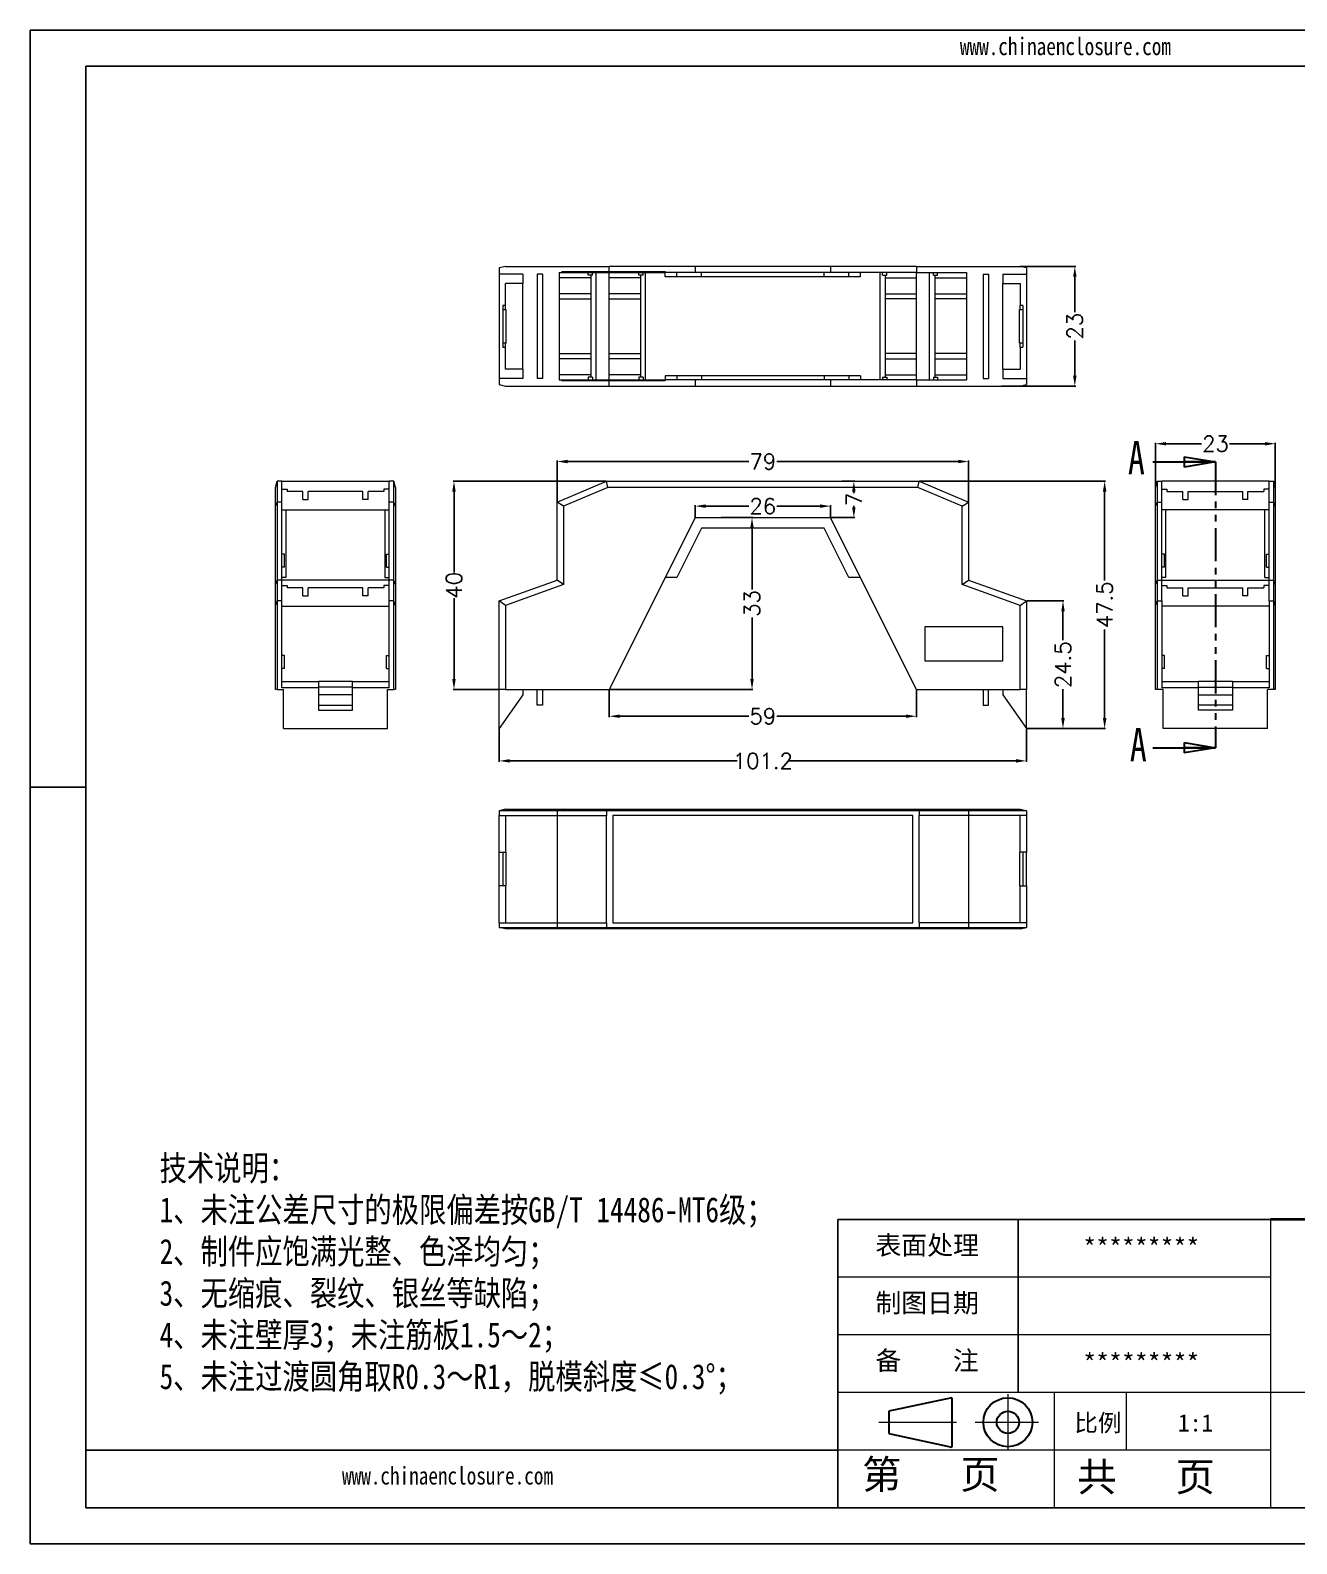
# Model space of a CAD drawing. Header units: inches. Extents: x 162 to 2102, y 1089 to 1379.
# Drawn here: x 162.3 to 405.5, y 1088.5 to 1379.2 of the extents above; entities that cross this region are included whole.
import ezdxf

# ---------------------------------------------------------------- set-up
doc = ezdxf.new("R2010")
doc.units = ezdxf.units.IN
doc.linetypes.add('CENTER2', pattern=[28.575, 19.05, -3.175, 3.175, -3.175])
doc.linetypes.add('PHANTOM', pattern=[12.7, 6.35, -1.27, 1.27, -1.27, 1.27, -1.27])
doc.layers.add('文字', color=81, linetype='Continuous')
for name, color, linetype, lineweight in [('粗实线', 7, 'Continuous', 30), ('细实线', 3, 'Continuous', 9), ('细点划线', 2, 'CENTER2', 9)]:
    doc.layers.add(name, color=color, linetype=linetype, lineweight=lineweight)
doc.styles.add('SLDTEXTSTYLE0', font='TXT', dxfattribs={"width": 0.75})
doc.styles.get("Standard").update_dxf_attribs({"font": 'txt', "bigfont": 'gbcbig.shx'})
doc.styles.add('宋体', font='', dxfattribs={"width": 0.8, "height": 3.5})
doc.styles.get('宋体').set_extended_font_data('SimSun')
doc.dimstyles.new('3', dxfattribs={"dimtxt": 3, "dimasz": 2, "dimexe": 0.18, "dimexo": 0.0625, "dimgap": 0.2, "dimtad": 0, "dimzin": 12, "dimdsep": 46, "dimtxsty": 'Standard', "dimcen": 1, "dimclrd": 3, "dimclre": 3, "dimadec": 0, "dimazin": 0, "dimtfac": 1, "dimtofl": 0, "dimtmove": 0, "dimatfit": 3, "dimfxl": 1, "dimtolj": 1, "dimtzin": 0, "dimarcsym": 0})

# ---------------------------------------------------------------- blocks, each defined once
blk = doc.blocks.new('_CLOSED')
at = {"color": 0, "linetype": 'ByBlock', "lineweight": -2}
for p, q in [((-1, 0.166667), (0, 0)), ((-1, 0.166667), (-1, -0.166667)), ((0, 0), (-1, -0.166667)), ((0, 0), (-1, 0))]:
    blk.add_line(p, q, dxfattribs=at)
blk = doc.blocks.new('*D229')
at = {"color": 3, "lineweight": -2}
for p, q in [((263.5, 1288.66), (263.5, 1296.56)), ((342.5, 1288.66), (342.5, 1296.56)), ((265.5, 1296.38), (300.3, 1296.38)), ((340.5, 1296.38), (305.7, 1296.38))]:
    blk.add_line(p, q, dxfattribs=at)
at = {"color": 3}
for points in [[(265.5, 1296.72), (265.5, 1296.05), (263.5, 1296.38)], [(340.5, 1296.72), (340.5, 1296.05), (342.5, 1296.38)]]:
    blk.add_solid(points, dxfattribs=at)
at = {"layer": 'Defpoints', "color": 0}
for p in [(342.5, 1296.38), (263.5, 1288.6), (342.5, 1288.6)]:
    blk.add_point(p, dxfattribs=at)
at = {"color": 0, "insert": (303, 1296.38), "char_height": 3, "attachment_point": 5}
blk.add_mtext('\\A1;79', dxfattribs=at)
blk = doc.blocks.new('*D230')
at = {"color": 3, "lineweight": -2}
for p, q in [((252.4, 1245.04), (252.4, 1238.7)), ((353.6, 1245.04), (353.6, 1238.7)), ((254.4, 1238.88), (298.05, 1238.88)), ((351.6, 1238.88), (307.95, 1238.88))]:
    blk.add_line(p, q, dxfattribs=at)
at = {"color": 3}
for points in [[(254.4, 1239.22), (254.4, 1238.55), (252.4, 1238.88)], [(351.6, 1239.22), (351.6, 1238.55), (353.6, 1238.88)]]:
    blk.add_solid(points, dxfattribs=at)
at = {"layer": 'Defpoints', "color": 0}
for p in [(252.4, 1245.1), (353.6, 1245.1), (353.6, 1238.88)]:
    blk.add_point(p, dxfattribs=at)
at = {"color": 0, "insert": (303, 1238.88), "char_height": 3, "attachment_point": 5}
blk.add_mtext('\\A1;101.2', dxfattribs=at)
blk = doc.blocks.new('*D231')
at = {"color": 3, "lineweight": -2}
for p, q in [((353.66, 1269.6), (360.8, 1269.6)), ((360.62, 1267.6), (360.62, 1262.05)), ((360.62, 1247.1), (360.62, 1252.65)), ((353.66, 1245.1), (360.8, 1245.1))]:
    blk.add_line(p, q, dxfattribs=at)
at = {"color": 3}
for points in [[(360.29, 1267.6), (360.96, 1267.6), (360.62, 1269.6)], [(360.29, 1247.1), (360.96, 1247.1), (360.62, 1245.1)]]:
    blk.add_solid(points, dxfattribs=at)
at = {"layer": 'Defpoints', "color": 0}
for p in [(353.6, 1269.6), (360.62, 1269.6), (353.6, 1245.1)]:
    blk.add_point(p, dxfattribs=at)
at = {"color": 0, "insert": (360.62, 1257.35), "char_height": 3, "attachment_point": 5, "rotation": 90}
blk.add_mtext('\\A1;24.5', dxfattribs=at)
blk = doc.blocks.new('*D232')
at = {"color": 3, "lineweight": -2}
for p, q in [((272.93, 1292.6), (243.52, 1292.6)), ((243.7, 1290.6), (243.7, 1275.05)), ((243.7, 1254.6), (243.7, 1270.15)), ((252.33, 1252.6), (243.52, 1252.6))]:
    blk.add_line(p, q, dxfattribs=at)
at = {"color": 3}
for points in [[(243.36, 1290.6), (244.03, 1290.6), (243.7, 1292.6)], [(243.36, 1254.6), (244.03, 1254.6), (243.7, 1252.6)]]:
    blk.add_solid(points, dxfattribs=at)
at = {"layer": 'Defpoints', "color": 0}
for p in [(243.7, 1292.6), (273, 1292.6), (252.4, 1252.6)]:
    blk.add_point(p, dxfattribs=at)
at = {"color": 0, "insert": (243.7, 1272.6), "char_height": 3, "attachment_point": 5, "rotation": 90}
blk.add_mtext('\\A1;40', dxfattribs=at)
blk = doc.blocks.new('*D233')
at = {"color": 3, "lineweight": -2}
for p, q in [((294.97, 1285.6), (301.1, 1285.6)), ((300.92, 1283.6), (300.92, 1271.8)), ((300.92, 1254.6), (300.92, 1266.4)), ((273.56, 1252.6), (301.1, 1252.6))]:
    blk.add_line(p, q, dxfattribs=at)
at = {"color": 3}
for points in [[(300.58, 1283.6), (301.25, 1283.6), (300.92, 1285.6)], [(300.58, 1254.6), (301.25, 1254.6), (300.92, 1252.6)]]:
    blk.add_solid(points, dxfattribs=at)
at = {"layer": 'Defpoints', "color": 0}
for p in [(294.91, 1285.6), (300.92, 1285.6), (273.5, 1252.6)]:
    blk.add_point(p, dxfattribs=at)
at = {"color": 0, "insert": (300.92, 1269.1), "char_height": 3, "attachment_point": 5, "rotation": 90}
blk.add_mtext('\\A1;33', dxfattribs=at)
blk = doc.blocks.new('*D234')
at = {"color": 3, "lineweight": -2}
for p, q in [((378.39, 1291.46), (378.39, 1299.98)), ((380.39, 1299.8), (387.19, 1299.8)), ((399.39, 1299.8), (392.59, 1299.8)), ((401.39, 1291.46), (401.39, 1299.98))]:
    blk.add_line(p, q, dxfattribs=at)
at = {"color": 3}
for points in [[(380.39, 1300.13), (380.39, 1299.47), (378.39, 1299.8)], [(399.39, 1300.13), (399.39, 1299.47), (401.39, 1299.8)]]:
    blk.add_solid(points, dxfattribs=at)
at = {"layer": 'Defpoints', "color": 0}
for p in [(401.39, 1299.8), (378.39, 1291.4), (401.39, 1291.4)]:
    blk.add_point(p, dxfattribs=at)
at = {"color": 0, "insert": (389.89, 1299.8), "char_height": 3, "attachment_point": 5}
blk.add_mtext('\\A1;23', dxfattribs=at)
blk = doc.blocks.new('*D235')
at = {"color": 3, "lineweight": -2}
for p, q in [((333.06, 1292.6), (368.8, 1292.6)), ((368.62, 1290.6), (368.62, 1273.55)), ((368.62, 1247.1), (368.62, 1264.15)), ((353.66, 1245.1), (368.8, 1245.1))]:
    blk.add_line(p, q, dxfattribs=at)
at = {"color": 3}
for points in [[(368.29, 1290.6), (368.96, 1290.6), (368.62, 1292.6)], [(368.29, 1247.1), (368.96, 1247.1), (368.62, 1245.1)]]:
    blk.add_solid(points, dxfattribs=at)
at = {"layer": 'Defpoints', "color": 0}
for p in [(333, 1292.6), (368.62, 1292.6), (353.6, 1245.1)]:
    blk.add_point(p, dxfattribs=at)
at = {"color": 0, "insert": (368.62, 1268.85), "char_height": 3, "attachment_point": 5, "rotation": 90}
blk.add_mtext('\\A1;47.5', dxfattribs=at)
blk = doc.blocks.new('*D236')
at = {"color": 3, "lineweight": -2}
for p, q in [((352.46, 1333.86), (363.07, 1333.86)), ((362.89, 1331.86), (362.89, 1325.06)), ((362.89, 1312.86), (362.89, 1319.66)), ((348.84, 1310.86), (363.07, 1310.86))]:
    blk.add_line(p, q, dxfattribs=at)
at = {"color": 3}
for points in [[(362.56, 1331.86), (363.23, 1331.86), (362.89, 1333.86)], [(362.56, 1312.86), (363.23, 1312.86), (362.89, 1310.86)]]:
    blk.add_solid(points, dxfattribs=at)
at = {"layer": 'Defpoints', "color": 0}
for p in [(352.4, 1333.86), (362.89, 1333.86), (348.78, 1310.86)]:
    blk.add_point(p, dxfattribs=at)
at = {"color": 0, "insert": (362.89, 1322.36), "char_height": 3, "attachment_point": 5, "rotation": 90}
blk.add_mtext('\\A1;23', dxfattribs=at)
blk = doc.blocks.new('*D237')
at = {"color": 3, "lineweight": -2}
for p, q in [((273.5, 1252.54), (273.5, 1247.28)), ((332.5, 1252.54), (332.5, 1247.28)), ((275.5, 1247.46), (300.3, 1247.46)), ((330.5, 1247.46), (305.7, 1247.46))]:
    blk.add_line(p, q, dxfattribs=at)
at = {"color": 3}
for points in [[(275.5, 1247.79), (275.5, 1247.13), (273.5, 1247.46)], [(330.5, 1247.79), (330.5, 1247.13), (332.5, 1247.46)]]:
    blk.add_solid(points, dxfattribs=at)
at = {"layer": 'Defpoints', "color": 0}
for p in [(273.5, 1252.6), (332.5, 1252.6), (332.5, 1247.46)]:
    blk.add_point(p, dxfattribs=at)
at = {"color": 0, "insert": (303, 1247.46), "char_height": 3, "attachment_point": 5}
blk.add_mtext('\\A1;59', dxfattribs=at)
blk = doc.blocks.new('*D238')
at = {"color": 3, "lineweight": -2}
for p, q in [((290, 1285.66), (290, 1287.99)), ((316, 1285.66), (316, 1287.99)), ((292, 1287.81), (300.3, 1287.81)), ((314, 1287.81), (305.7, 1287.81))]:
    blk.add_line(p, q, dxfattribs=at)
at = {"color": 3}
for points in [[(292, 1288.15), (292, 1287.48), (290, 1287.81)], [(314, 1288.15), (314, 1287.48), (316, 1287.81)]]:
    blk.add_solid(points, dxfattribs=at)
at = {"layer": 'Defpoints', "color": 0}
for p in [(290, 1285.6), (316, 1287.81), (316, 1285.6)]:
    blk.add_point(p, dxfattribs=at)
at = {"color": 0, "insert": (303, 1287.81), "char_height": 3, "attachment_point": 5}
blk.add_mtext('\\A1;26', dxfattribs=at)
blk = doc.blocks.new('*D239')
at = {"color": 3, "lineweight": -2}
for p, q in [((318.13, 1292.6), (320.65, 1292.6)), ((320.47, 1290.6), (320.47, 1290.3)), ((320.47, 1287.6), (320.47, 1287.9)), ((316.06, 1285.6), (320.65, 1285.6))]:
    blk.add_line(p, q, dxfattribs=at)
at = {"color": 3}
for points in [[(320.13, 1290.6), (320.8, 1290.6), (320.47, 1292.6)], [(320.13, 1287.6), (320.8, 1287.6), (320.47, 1285.6)]]:
    blk.add_solid(points, dxfattribs=at)
at = {"layer": 'Defpoints', "color": 0}
for p in [(318.07, 1292.6), (320.47, 1292.6), (316, 1285.6)]:
    blk.add_point(p, dxfattribs=at)
at = {"color": 0, "insert": (320.47, 1289.1), "char_height": 3, "attachment_point": 5, "rotation": 90}
blk.add_mtext('\\A1;7', dxfattribs=at)

msp = doc.modelspace()

# ---------------------------------------------------------------- linework, layer by layer
for p, q in [((162.346, 1379.219), (573.491, 1379.219)), ((162.346, 1379.219), (162.346, 1088.511)), ((172.985, 1372.298), (566.569, 1372.298)), ((172.985, 1372.298), (172.985, 1095.433)), ((172.985, 1233.865), (162.346, 1233.865)), ((162.346, 1223.098), (162.346, 1088.511)), ((400.45, 1150.806), (317.391, 1150.806)), ((317.391, 1095.433), (317.391, 1150.806)), ((351.999, 1117.582), (351.999, 1150.806)), ((317.391, 1106.508), (172.985, 1106.508)), ((172.985, 1095.433), (566.569, 1095.433)), ((162.346, 1088.511), (573.491, 1088.511)), ((162.346, 1088.511), (352.691, 1088.511))]:
    msp.add_line(p, q)
at = {"color": 7, "linetype": 'Continuous', "lineweight": 15}
for p, q in [((253.595, 1333.86), (252.395, 1333.56)), ((252.395, 1333.56), (252.395, 1332.36)), ((256.895, 1332.36), (252.395, 1332.36)), ((252.395, 1332.36), (252.395, 1312.36)), ((253.595, 1333.86), (273.495, 1333.86)), ((256.895, 1332.36), (256.895, 1330.61)), ((259.695, 1332.36), (259.695, 1312.36)), ((260.695, 1332.36), (259.695, 1332.36)), ((260.695, 1332.36), (260.695, 1312.36)), ((263.895, 1332.66), (264.395, 1332.66)), ((263.895, 1332.66), (263.895, 1312.06)), ((269.995, 1331.66), (263.895, 1331.66)), ((264.395, 1332.86), (273.495, 1332.86)), ((264.395, 1332.86), (264.395, 1332.66)), ((264.395, 1332.66), (264.951, 1332.66)), ((264.951, 1332.86), (264.951, 1332.66)), ((264.951, 1332.66), (272.259, 1332.66)), ((269.459, 1332.16), (269.459, 1332.66)), ((270.259, 1332.16), (269.459, 1332.16)), ((269.995, 1332.16), (269.995, 1312.56)), ((270.259, 1332.16), (270.259, 1332.66)), ((270.995, 1312.06), (270.995, 1332.66)), ((272.259, 1332.86), (272.259, 1332.66)), ((272.259, 1332.66), (282.009, 1332.66)), ((273.495, 1332.86), (273.495, 1333.86)), ((289.995, 1333.86), (273.495, 1333.86)), ((273.495, 1332.86), (284.245, 1332.86)), ((273.495, 1312.06), (273.495, 1332.66)), ((279.495, 1331.66), (273.495, 1331.66)), ((279.209, 1332.16), (279.209, 1332.66)), ((280.009, 1332.16), (279.209, 1332.16)), ((279.495, 1332.16), (279.495, 1312.56)), ((280.009, 1332.16), (280.009, 1332.66)), ((280.495, 1312.06), (280.495, 1332.66)), ((282.009, 1332.86), (282.009, 1332.66)), ((282.009, 1332.66), (284.245, 1332.66)), ((284.245, 1332.86), (284.245, 1332.66)), ((286.481, 1332.66), (284.245, 1332.66)), ((284.245, 1331.86), (284.245, 1332.66)), ((286.481, 1331.86), (284.245, 1331.86)), ((286.481, 1331.86), (286.481, 1332.66)), ((291.231, 1332.66), (286.481, 1332.66)), ((291.231, 1331.86), (286.481, 1331.86)), ((289.995, 1333.86), (289.995, 1332.66)), ((315.995, 1333.86), (289.995, 1333.86)), ((291.231, 1331.86), (291.231, 1332.66)), ((314.759, 1332.66), (291.231, 1332.66)), ((314.759, 1331.86), (291.231, 1331.86)), ((314.759, 1331.86), (314.759, 1332.66)), ((319.509, 1332.66), (314.759, 1332.66)), ((319.509, 1331.86), (314.759, 1331.86)), ((315.995, 1333.86), (315.995, 1332.66)), ((332.495, 1333.86), (315.995, 1333.86)), ((319.509, 1331.86), (319.509, 1332.66)), ((321.745, 1332.66), (319.509, 1332.66)), ((321.745, 1331.86), (319.509, 1331.86)), ((332.495, 1332.66), (321.745, 1332.66)), ((321.745, 1331.86), (321.745, 1332.66)), ((325.495, 1312.06), (325.495, 1332.66)), ((325.981, 1332.16), (325.981, 1332.66)), ((325.981, 1332.16), (326.781, 1332.16)), ((326.495, 1332.16), (326.495, 1312.56)), ((326.495, 1331.66), (332.495, 1331.66)), ((326.781, 1332.16), (326.781, 1332.66)), ((332.495, 1333.86), (332.495, 1332.66)), ((332.495, 1333.86), (352.395, 1333.86)), ((332.495, 1332.66), (342.095, 1332.66)), ((332.495, 1312.06), (332.495, 1332.66)), ((334.995, 1312.06), (334.995, 1332.66)), ((335.731, 1332.16), (335.731, 1332.66)), ((335.731, 1332.16), (336.531, 1332.16)), ((335.995, 1332.16), (335.995, 1312.56)), ((335.995, 1331.66), (342.095, 1331.66)), ((336.531, 1332.16), (336.531, 1332.66)), ((342.095, 1332.66), (342.095, 1312.06)), ((345.295, 1332.36), (346.295, 1332.36)), ((345.295, 1332.36), (345.295, 1312.36)), ((346.295, 1332.36), (346.295, 1312.36)), ((349.095, 1332.36), (349.095, 1330.61)), ((349.095, 1332.36), (353.595, 1332.36)), ((353.595, 1333.56), (352.395, 1333.86)), ((353.595, 1333.56), (353.595, 1332.36)), ((353.595, 1332.36), (353.595, 1312.36)), ((256.895, 1330.61), (253.595, 1330.61)), ((253.595, 1326.36), (253.595, 1330.61)), ((256.895, 1314.11), (256.895, 1330.61)), ((269.995, 1328.61), (263.895, 1328.61)), ((279.495, 1328.61), (273.495, 1328.61)), ((326.495, 1328.61), (332.495, 1328.61)), ((335.995, 1328.61), (342.095, 1328.61)), ((349.095, 1330.61), (352.395, 1330.61)), ((349.095, 1314.11), (349.095, 1330.61)), ((352.395, 1330.61), (352.395, 1326.36)), ((253.595, 1326.36), (253.095, 1326.36)), ((253.095, 1326.36), (253.095, 1318.36)), ((253.595, 1325.61), (253.595, 1326.36)), ((263.895, 1327.61), (269.995, 1327.61)), ((273.495, 1327.61), (279.495, 1327.61)), ((332.495, 1327.61), (326.495, 1327.61)), ((342.095, 1327.61), (335.995, 1327.61)), ((352.895, 1326.36), (352.395, 1326.36)), ((352.395, 1325.61), (352.395, 1326.36)), ((352.895, 1326.36), (352.895, 1318.36)), ((253.095, 1325.61), (253.595, 1325.61)), ((253.595, 1325.61), (253.695, 1325.61)), ((253.695, 1319.11), (253.695, 1325.61)), ((352.295, 1319.11), (352.295, 1325.61)), ((352.295, 1325.61), (352.395, 1325.61)), ((352.395, 1325.61), (352.895, 1325.61)), ((253.595, 1319.11), (253.095, 1319.11)), ((253.095, 1318.36), (253.595, 1318.36)), ((253.595, 1318.36), (253.595, 1319.11)), ((253.695, 1319.11), (253.595, 1319.11)), ((253.595, 1314.11), (253.595, 1318.36)), ((263.895, 1317.11), (269.995, 1317.11)), ((273.495, 1317.11), (279.495, 1317.11)), ((332.495, 1317.11), (326.495, 1317.11)), ((342.095, 1317.11), (335.995, 1317.11)), ((352.395, 1319.11), (352.295, 1319.11)), ((352.895, 1319.11), (352.395, 1319.11)), ((352.395, 1318.36), (352.395, 1319.11)), ((352.395, 1318.36), (352.395, 1314.11)), ((352.395, 1318.36), (352.895, 1318.36)), ((256.895, 1314.11), (253.595, 1314.11)), ((256.895, 1314.11), (256.895, 1312.36)), ((269.995, 1316.11), (263.895, 1316.11)), ((279.495, 1316.11), (273.495, 1316.11)), ((326.495, 1316.11), (332.495, 1316.11)), ((335.995, 1316.11), (342.095, 1316.11)), ((349.095, 1314.11), (349.095, 1312.36)), ((349.095, 1314.11), (352.395, 1314.11)), ((256.895, 1312.36), (252.395, 1312.36)), ((252.395, 1312.36), (252.395, 1311.16)), ((252.395, 1311.16), (253.595, 1310.86)), ((260.695, 1312.36), (259.695, 1312.36)), ((269.995, 1313.06), (263.895, 1313.06)), ((263.895, 1312.06), (264.395, 1312.06)), ((264.395, 1311.86), (264.395, 1312.06)), ((264.395, 1312.06), (264.951, 1312.06)), ((273.495, 1311.86), (264.395, 1311.86)), ((264.951, 1311.86), (264.951, 1312.06)), ((264.951, 1312.06), (272.259, 1312.06)), ((269.459, 1312.56), (269.459, 1312.06)), ((270.259, 1312.56), (269.459, 1312.56)), ((270.259, 1312.56), (270.259, 1312.06)), ((272.259, 1311.86), (272.259, 1312.06)), ((272.259, 1312.06), (282.009, 1312.06)), ((279.495, 1313.06), (273.495, 1313.06)), ((273.495, 1310.86), (273.495, 1311.86)), ((284.245, 1311.86), (273.495, 1311.86)), ((279.209, 1312.56), (279.209, 1312.06)), ((280.009, 1312.56), (279.209, 1312.56)), ((280.009, 1312.56), (280.009, 1312.06)), ((282.009, 1311.86), (282.009, 1312.06)), ((282.009, 1312.06), (284.245, 1312.06)), ((284.245, 1312.86), (284.245, 1312.06)), ((286.481, 1312.86), (284.245, 1312.86)), ((284.245, 1311.86), (284.245, 1312.06)), ((286.481, 1312.06), (284.245, 1312.06)), ((286.481, 1312.86), (286.481, 1312.06)), ((291.231, 1312.86), (286.481, 1312.86)), ((291.231, 1312.06), (286.481, 1312.06)), ((289.995, 1312.06), (289.995, 1310.86)), ((291.231, 1312.86), (291.231, 1312.06)), ((314.759, 1312.86), (291.231, 1312.86)), ((314.759, 1312.06), (291.231, 1312.06)), ((314.759, 1312.86), (314.759, 1312.06)), ((319.509, 1312.86), (314.759, 1312.86)), ((319.509, 1312.06), (314.759, 1312.06)), ((315.995, 1312.06), (315.995, 1310.86)), ((319.509, 1312.86), (319.509, 1312.06)), ((321.745, 1312.86), (319.509, 1312.86)), ((321.745, 1312.06), (319.509, 1312.06)), ((321.745, 1312.86), (321.745, 1312.06)), ((332.495, 1312.06), (321.745, 1312.06)), ((325.981, 1312.56), (325.981, 1312.06)), ((325.981, 1312.56), (326.781, 1312.56)), ((326.495, 1313.06), (332.495, 1313.06)), ((326.781, 1312.56), (326.781, 1312.06)), ((332.495, 1312.06), (332.495, 1310.86)), ((332.495, 1312.06), (342.095, 1312.06)), ((335.731, 1312.56), (335.731, 1312.06)), ((335.731, 1312.56), (336.531, 1312.56)), ((335.995, 1313.06), (342.095, 1313.06)), ((336.531, 1312.56), (336.531, 1312.06)), ((345.295, 1312.36), (346.295, 1312.36)), ((349.095, 1312.36), (353.595, 1312.36)), ((352.395, 1310.86), (353.595, 1311.16)), ((353.595, 1312.36), (353.595, 1311.16)), ((253.595, 1310.86), (273.495, 1310.86)), ((273.495, 1310.86), (289.995, 1310.86)), ((289.995, 1310.86), (315.995, 1310.86)), ((315.995, 1310.86), (332.495, 1310.86)), ((332.495, 1310.86), (352.395, 1310.86)), ((209.44, 1291.399), (209.74, 1292.599)), ((209.44, 1287.803), (209.44, 1291.399)), ((209.74, 1292.599), (209.74, 1288.599)), ((210.64, 1292.599), (209.74, 1292.599)), ((210.64, 1288.599), (210.64, 1292.599)), ((210.64, 1292.599), (231.24, 1292.599)), ((210.64, 1291.099), (211.64, 1291.099)), ((211.64, 1291.099), (211.64, 1290.599)), ((231.24, 1291.099), (230.24, 1291.099)), ((230.24, 1291.099), (230.24, 1290.599)), ((232.14, 1292.599), (231.24, 1292.599)), ((231.24, 1288.599), (231.24, 1292.599)), ((232.14, 1288.599), (232.14, 1292.599)), ((232.44, 1291.399), (232.14, 1292.599)), ((232.44, 1291.399), (232.44, 1287.803)), ((263.495, 1288.599), (272.995, 1292.599)), ((273.237, 1291.399), (264.695, 1287.803)), ((273.237, 1291.399), (272.995, 1292.599)), ((272.995, 1292.599), (332.995, 1292.599)), ((332.753, 1291.399), (273.237, 1291.399)), ((332.753, 1291.399), (332.995, 1292.599)), ((341.295, 1287.803), (332.753, 1291.399)), ((332.995, 1292.599), (342.495, 1288.599)), ((378.387, 1291.399), (378.687, 1292.599)), ((378.387, 1287.803), (378.387, 1291.399)), ((378.687, 1292.599), (378.687, 1288.599)), ((378.687, 1292.599), (379.587, 1292.599)), ((379.587, 1288.599), (379.587, 1292.599)), ((400.187, 1292.599), (379.587, 1292.599)), ((379.587, 1291.099), (380.587, 1291.099)), ((380.587, 1291.099), (380.587, 1290.599)), ((400.187, 1291.099), (399.187, 1291.099)), ((399.187, 1291.099), (399.187, 1290.599)), ((400.187, 1292.599), (401.087, 1292.599)), ((400.187, 1288.599), (400.187, 1292.599)), ((401.087, 1288.599), (401.087, 1292.599)), ((401.387, 1291.399), (401.087, 1292.599)), ((401.387, 1291.399), (401.387, 1287.803)), ((209.44, 1287.803), (209.74, 1288.599)), ((210.64, 1288.599), (209.74, 1288.599)), ((209.74, 1288.599), (209.74, 1273.599)), ((210.64, 1273.599), (210.64, 1288.599)), ((214.69, 1290.599), (211.64, 1290.599)), ((214.69, 1289.099), (214.69, 1290.599)), ((214.69, 1289.099), (215.69, 1289.099)), ((226.19, 1290.599), (215.69, 1290.599)), ((215.69, 1289.099), (215.69, 1290.599)), ((226.19, 1289.099), (226.19, 1290.599)), ((227.19, 1289.099), (226.19, 1289.099)), ((230.24, 1290.599), (227.19, 1290.599)), ((227.19, 1289.099), (227.19, 1290.599)), ((232.14, 1288.599), (231.24, 1288.599)), ((231.24, 1273.599), (231.24, 1288.599)), ((232.44, 1287.803), (232.14, 1288.599)), ((232.14, 1273.599), (232.14, 1288.599)), ((264.695, 1287.803), (263.495, 1288.599)), ((263.495, 1273.599), (263.495, 1288.599)), ((341.295, 1287.803), (342.495, 1288.599)), ((342.495, 1288.599), (342.495, 1273.599)), ((378.387, 1287.803), (378.687, 1288.599)), ((378.687, 1288.599), (378.687, 1273.599)), ((378.687, 1288.599), (379.587, 1288.599)), ((379.587, 1273.599), (379.587, 1288.599)), ((380.587, 1290.599), (383.637, 1290.599)), ((383.637, 1289.099), (383.637, 1290.599)), ((383.637, 1289.099), (384.637, 1289.099)), ((384.637, 1290.599), (395.137, 1290.599)), ((384.637, 1289.099), (384.637, 1290.599)), ((395.137, 1289.099), (395.137, 1290.599)), ((396.137, 1289.099), (395.137, 1289.099)), ((396.137, 1290.599), (399.187, 1290.599)), ((396.137, 1289.099), (396.137, 1290.599)), ((400.187, 1288.599), (401.087, 1288.599)), ((400.187, 1273.599), (400.187, 1288.599)), ((401.087, 1273.599), (401.087, 1288.599)), ((401.387, 1287.803), (401.087, 1288.599)), ((209.44, 1272.756), (209.44, 1287.803)), ((210.64, 1287.099), (231.24, 1287.099)), ((211.44, 1287.099), (211.44, 1274.099)), ((230.44, 1287.099), (230.44, 1274.099)), ((232.44, 1287.803), (232.44, 1272.756)), ((264.695, 1287.803), (264.695, 1272.756)), ((289.995, 1285.599), (273.495, 1252.599)), ((315.995, 1285.599), (289.995, 1285.599)), ((332.495, 1252.599), (315.995, 1285.599)), ((341.295, 1272.756), (341.295, 1287.803)), ((378.387, 1272.756), (378.387, 1287.803)), ((400.187, 1287.099), (379.587, 1287.099)), ((380.387, 1274.099), (380.387, 1287.099)), ((399.387, 1274.099), (399.387, 1287.099)), ((401.387, 1287.803), (401.387, 1272.756)), ((291.231, 1283.599), (286.481, 1274.099)), ((314.759, 1283.599), (291.231, 1283.599)), ((319.509, 1274.099), (314.759, 1283.599)), ((211.14, 1278.599), (210.64, 1278.599)), ((211.14, 1276.099), (211.14, 1278.599)), ((230.74, 1278.599), (231.24, 1278.599)), ((230.74, 1276.099), (230.74, 1278.599)), ((380.087, 1278.599), (379.587, 1278.599)), ((380.087, 1276.099), (380.087, 1278.599)), ((399.687, 1276.099), (399.687, 1278.599)), ((399.687, 1278.599), (400.187, 1278.599)), ((209.44, 1272.756), (209.74, 1273.599)), ((209.74, 1273.599), (209.74, 1269.599)), ((210.64, 1273.599), (209.74, 1273.599)), ((211.14, 1276.099), (210.64, 1276.099)), ((211.44, 1274.099), (210.64, 1274.099)), ((210.64, 1269.599), (210.64, 1273.599)), ((231.24, 1273.599), (210.64, 1273.599)), ((230.44, 1274.099), (231.24, 1274.099)), ((230.74, 1276.099), (231.24, 1276.099)), ((231.24, 1269.599), (231.24, 1273.599)), ((232.14, 1273.599), (231.24, 1273.599)), ((232.14, 1269.599), (232.14, 1273.599)), ((232.44, 1272.756), (232.14, 1273.599)), ((252.395, 1269.599), (263.495, 1273.599)), ((264.695, 1272.756), (263.495, 1273.599)), ((286.481, 1274.099), (284.245, 1274.099)), ((321.745, 1274.099), (319.509, 1274.099)), ((341.295, 1272.756), (342.495, 1273.599)), ((342.495, 1273.599), (353.595, 1269.599)), ((378.387, 1272.756), (378.687, 1273.599)), ((378.687, 1273.599), (378.687, 1269.599)), ((378.687, 1273.599), (379.587, 1273.599)), ((380.087, 1276.099), (379.587, 1276.099)), ((380.387, 1274.099), (379.587, 1274.099)), ((379.587, 1269.599), (379.587, 1273.599)), ((379.587, 1273.599), (400.187, 1273.599)), ((399.387, 1274.099), (400.187, 1274.099)), ((399.687, 1276.099), (400.187, 1276.099)), ((400.187, 1273.599), (401.087, 1273.599)), ((400.187, 1269.599), (400.187, 1273.599)), ((401.087, 1269.599), (401.087, 1273.599)), ((401.387, 1272.756), (401.087, 1273.599)), ((209.44, 1268.756), (209.44, 1272.756)), ((210.64, 1272.599), (211.64, 1272.599)), ((211.64, 1272.599), (211.64, 1272.099)), ((214.69, 1272.099), (211.64, 1272.099)), ((214.69, 1270.599), (214.69, 1272.099)), ((214.69, 1270.599), (215.69, 1270.599)), ((226.19, 1272.099), (215.69, 1272.099)), ((215.69, 1270.599), (215.69, 1272.099)), ((226.19, 1270.599), (226.19, 1272.099)), ((227.19, 1270.599), (226.19, 1270.599)), ((227.19, 1270.599), (227.19, 1272.099)), ((230.24, 1272.099), (227.19, 1272.099)), ((230.24, 1272.599), (230.24, 1272.099)), ((231.24, 1272.599), (230.24, 1272.599)), ((232.44, 1272.756), (232.44, 1268.756)), ((264.695, 1272.756), (253.595, 1268.756)), ((352.395, 1268.756), (341.295, 1272.756)), ((378.387, 1268.756), (378.387, 1272.756)), ((379.587, 1272.599), (380.587, 1272.599)), ((380.587, 1272.599), (380.587, 1272.099)), ((380.587, 1272.099), (383.637, 1272.099)), ((383.637, 1270.599), (383.637, 1272.099)), ((383.637, 1270.599), (384.637, 1270.599)), ((384.637, 1272.099), (395.137, 1272.099)), ((384.637, 1270.599), (384.637, 1272.099)), ((395.137, 1270.599), (395.137, 1272.099)), ((396.137, 1270.599), (395.137, 1270.599)), ((396.137, 1272.099), (399.187, 1272.099)), ((396.137, 1270.599), (396.137, 1272.099)), ((400.187, 1272.599), (399.187, 1272.599)), ((399.187, 1272.599), (399.187, 1272.099)), ((401.387, 1272.756), (401.387, 1268.756)), ((209.44, 1268.756), (209.74, 1269.599)), ((209.44, 1252.599), (209.44, 1268.756)), ((209.74, 1269.599), (209.74, 1252.599)), ((210.64, 1269.599), (209.74, 1269.599)), ((210.64, 1252.899), (210.64, 1269.599)), ((210.64, 1268.599), (231.24, 1268.599)), ((231.24, 1252.899), (231.24, 1269.599)), ((232.14, 1269.599), (231.24, 1269.599)), ((232.14, 1252.599), (232.14, 1269.599)), ((232.44, 1268.756), (232.14, 1269.599)), ((232.44, 1268.756), (232.44, 1252.599)), ((252.395, 1252.599), (252.395, 1269.599)), ((253.595, 1268.756), (252.395, 1269.599)), ((253.595, 1268.756), (253.595, 1252.599)), ((352.395, 1268.756), (353.595, 1269.599)), ((352.395, 1252.599), (352.395, 1268.756)), ((353.595, 1269.599), (353.595, 1252.599)), ((378.387, 1268.756), (378.687, 1269.599)), ((378.387, 1252.599), (378.387, 1268.756)), ((378.687, 1269.599), (379.587, 1269.599)), ((378.687, 1269.599), (378.687, 1252.599)), ((379.587, 1269.599), (379.587, 1252.899)), ((400.187, 1268.599), (379.587, 1268.599)), ((400.187, 1269.599), (400.187, 1252.899)), ((400.187, 1269.599), (401.087, 1269.599)), ((401.087, 1252.599), (401.087, 1269.599)), ((401.387, 1268.756), (401.087, 1269.599)), ((401.387, 1268.756), (401.387, 1252.599)), ((349.095, 1264.599), (334.095, 1264.599)), ((334.095, 1264.599), (334.095, 1258.099)), ((349.095, 1258.099), (349.095, 1264.599)), ((211.14, 1259.099), (210.64, 1259.099)), ((211.14, 1256.599), (211.14, 1259.099)), ((230.74, 1256.599), (230.74, 1259.099)), ((230.74, 1259.099), (231.24, 1259.099)), ((380.087, 1259.099), (379.587, 1259.099)), ((380.087, 1256.599), (380.087, 1259.099)), ((399.687, 1256.599), (399.687, 1259.099)), ((399.687, 1259.099), (400.187, 1259.099)), ((211.14, 1256.599), (210.64, 1256.599)), ((230.74, 1256.599), (231.24, 1256.599)), ((334.095, 1258.099), (349.095, 1258.099)), ((380.087, 1256.599), (379.587, 1256.599)), ((399.687, 1256.599), (400.187, 1256.599)), ((210.64, 1254.099), (217.69, 1254.099)), ((217.69, 1254.099), (217.69, 1252.899)), ((224.19, 1254.099), (217.69, 1254.099)), ((224.19, 1253.054), (217.69, 1253.054)), ((224.19, 1254.099), (231.24, 1254.099)), ((224.19, 1252.899), (224.19, 1254.099)), ((379.587, 1254.099), (386.637, 1254.099)), ((386.637, 1252.899), (386.637, 1254.099)), ((393.137, 1254.099), (386.637, 1254.099)), ((386.637, 1253.054), (393.137, 1253.054)), ((393.137, 1254.099), (400.187, 1254.099)), ((393.137, 1254.099), (393.137, 1252.899)), ((209.74, 1252.599), (209.44, 1252.599)), ((209.74, 1252.599), (210.94, 1252.599)), ((217.69, 1252.899), (210.64, 1252.899)), ((210.94, 1245.099), (210.94, 1252.599)), ((217.69, 1252.899), (217.69, 1248.599)), ((224.19, 1251.599), (217.69, 1251.599)), ((224.19, 1248.599), (224.19, 1252.899)), ((231.24, 1252.899), (224.19, 1252.899)), ((230.94, 1245.099), (230.94, 1252.599)), ((230.94, 1252.599), (232.14, 1252.599)), ((232.44, 1252.599), (232.14, 1252.599)), ((253.595, 1252.599), (252.395, 1252.599)), ((252.395, 1245.099), (252.395, 1252.599)), ((256.895, 1251.599), (252.395, 1245.099)), ((253.595, 1252.599), (273.495, 1252.599)), ((256.895, 1252.599), (256.895, 1251.599)), ((259.695, 1249.599), (259.695, 1252.599)), ((260.695, 1252.599), (260.695, 1249.599)), ((332.495, 1252.599), (352.395, 1252.599)), ((345.295, 1252.599), (345.295, 1249.599)), ((346.295, 1249.599), (346.295, 1252.599)), ((349.095, 1252.599), (349.095, 1251.599)), ((349.095, 1251.599), (353.595, 1245.099)), ((353.595, 1252.599), (352.395, 1252.599)), ((353.595, 1245.099), (353.595, 1252.599)), ((378.687, 1252.599), (378.387, 1252.599)), ((379.887, 1252.599), (378.687, 1252.599)), ((386.637, 1252.899), (379.587, 1252.899)), ((379.887, 1245.099), (379.887, 1252.599)), ((386.637, 1248.599), (386.637, 1252.899)), ((386.637, 1251.599), (393.137, 1251.599)), ((393.137, 1252.899), (393.137, 1248.599)), ((400.187, 1252.899), (393.137, 1252.899)), ((401.087, 1252.599), (399.887, 1252.599)), ((399.887, 1245.099), (399.887, 1252.599)), ((401.387, 1252.599), (401.087, 1252.599)), ((217.69, 1249.599), (224.19, 1249.599)), ((217.69, 1248.599), (224.19, 1248.599)), ((260.695, 1249.599), (259.695, 1249.599)), ((345.295, 1249.599), (346.295, 1249.599)), ((393.137, 1249.599), (386.637, 1249.599)), ((393.137, 1248.599), (386.637, 1248.599)), ((210.94, 1245.099), (230.94, 1245.099)), ((399.887, 1245.099), (379.887, 1245.099)), ((253.595, 1229.606), (252.395, 1229.306)), ((263.495, 1229.306), (252.395, 1229.306)), ((252.395, 1229.306), (252.395, 1228.406)), ((252.395, 1228.406), (263.495, 1228.406)), ((252.395, 1221.356), (252.395, 1228.406)), ((253.595, 1229.606), (264.695, 1229.606)), ((253.595, 1228.406), (253.595, 1221.356)), ((264.695, 1229.606), (263.495, 1229.306)), ((263.495, 1229.306), (263.495, 1228.406)), ((272.995, 1229.306), (263.495, 1229.306)), ((263.495, 1228.406), (272.995, 1228.406)), ((263.495, 1228.406), (263.495, 1207.806)), ((264.695, 1229.606), (273.237, 1229.606)), ((273.237, 1229.606), (272.995, 1229.306)), ((272.995, 1229.306), (272.995, 1228.406)), ((332.995, 1229.306), (272.995, 1229.306)), ((272.995, 1207.806), (272.995, 1228.406)), ((273.237, 1229.606), (332.753, 1229.606)), ((274.195, 1228.406), (274.195, 1207.806)), ((331.795, 1228.406), (274.195, 1228.406)), ((331.795, 1207.806), (331.795, 1228.406)), ((332.753, 1229.606), (341.295, 1229.606)), ((332.753, 1229.606), (332.995, 1229.306)), ((342.495, 1229.306), (332.995, 1229.306)), ((332.995, 1229.306), (332.995, 1228.406)), ((332.995, 1207.806), (332.995, 1228.406)), ((342.495, 1228.406), (332.995, 1228.406)), ((341.295, 1229.606), (342.495, 1229.306)), ((341.295, 1229.606), (352.395, 1229.606)), ((342.495, 1229.306), (342.495, 1228.406)), ((353.595, 1229.306), (342.495, 1229.306)), ((353.595, 1228.406), (342.495, 1228.406)), ((342.495, 1228.406), (342.495, 1207.806)), ((352.395, 1229.606), (353.595, 1229.306)), ((352.395, 1221.356), (352.395, 1228.406)), ((353.595, 1229.306), (353.595, 1228.406)), ((353.595, 1228.406), (353.595, 1221.356)), ((252.395, 1221.356), (253.595, 1221.356)), ((252.395, 1214.856), (252.395, 1221.356)), ((253.095, 1221.356), (253.095, 1214.856)), ((253.595, 1221.356), (253.695, 1221.356)), ((253.695, 1214.856), (253.695, 1221.356)), ((352.395, 1221.356), (352.295, 1221.356)), ((352.295, 1221.356), (352.295, 1214.856)), ((353.595, 1221.356), (352.395, 1221.356)), ((352.895, 1221.356), (352.895, 1214.856)), ((353.595, 1214.856), (353.595, 1221.356)), ((253.595, 1214.856), (252.395, 1214.856)), ((252.395, 1207.806), (252.395, 1214.856)), ((253.595, 1214.856), (253.595, 1207.806)), ((253.695, 1214.856), (253.595, 1214.856)), ((352.295, 1214.856), (352.395, 1214.856)), ((352.395, 1207.806), (352.395, 1214.856)), ((352.395, 1214.856), (353.595, 1214.856)), ((353.595, 1214.856), (353.595, 1207.806)), ((252.395, 1207.806), (252.395, 1206.906)), ((252.395, 1207.806), (263.495, 1207.806)), ((252.395, 1206.906), (263.495, 1206.906)), ((253.595, 1206.606), (252.395, 1206.906)), ((264.695, 1206.606), (253.595, 1206.606)), ((263.495, 1207.806), (272.995, 1207.806)), ((263.495, 1207.806), (263.495, 1206.906)), ((263.495, 1206.906), (272.995, 1206.906)), ((264.695, 1206.606), (263.495, 1206.906)), ((273.237, 1206.606), (264.695, 1206.606)), ((272.995, 1207.806), (272.995, 1206.906)), ((272.995, 1206.906), (332.995, 1206.906)), ((273.237, 1206.606), (272.995, 1206.906)), ((332.753, 1206.606), (273.237, 1206.606)), ((274.195, 1207.806), (331.795, 1207.806)), ((332.753, 1206.606), (332.995, 1206.906)), ((341.295, 1206.606), (332.753, 1206.606)), ((332.995, 1207.806), (332.995, 1206.906)), ((342.495, 1207.806), (332.995, 1207.806)), ((332.995, 1206.906), (342.495, 1206.906)), ((341.295, 1206.606), (342.495, 1206.906)), ((352.395, 1206.606), (341.295, 1206.606)), ((342.495, 1207.806), (342.495, 1206.906)), ((353.595, 1207.806), (342.495, 1207.806)), ((342.495, 1206.906), (353.595, 1206.906)), ((352.395, 1206.606), (353.595, 1206.906)), ((353.595, 1207.806), (353.595, 1206.906))]:
    msp.add_line(p, q, dxfattribs=at)
at = {"color": 7, "linetype": 'Continuous', "lineweight": 30}
for p, q in [((377.887, 1296.299), (389.887, 1296.299)), ((377.887, 1241.399), (389.887, 1241.399))]:
    msp.add_line(p, q, dxfattribs=at)
at = {"color": 1, "linetype": 'PHANTOM', "lineweight": 30}
msp.add_line((389.887, 1296.299), (389.887, 1241.399), dxfattribs=at)
at = {"layer": '粗实线', "color": 7, "lineweight": 40}
msp.add_line((566.569, 1150.806), (400.45, 1150.806), dxfattribs=at)
at = {"layer": '粗实线', "color": 7}
for p, q in [((339.278, 1116.546), (327.178, 1113.981)), ((339.278, 1116.546), (339.278, 1107.063)), ((327.178, 1113.981), (327.178, 1109.702)), ((327.178, 1109.702), (339.278, 1107.063))]:
    msp.add_line(p, q, dxfattribs=at)
for radius in [4.705, 2.14]:
    msp.add_circle((350.048, 1111.841), radius, dxfattribs=at)
at = {"layer": '细实线', "color": 7}
for p, q in [((400.45, 1150.806), (400.45, 1095.433)), ((400.45, 1139.731), (317.391, 1139.731)), ((400.45, 1128.657), (317.391, 1128.657)), ((566.569, 1117.582), (317.391, 1117.582)), ((358.92, 1117.582), (358.92, 1095.433)), ((372.764, 1117.582), (372.764, 1106.508)), ((400.45, 1106.508), (317.391, 1106.508))]:
    msp.add_line(p, q, dxfattribs=at)
at = {"layer": '细点划线', "color": 7}
for p, q in [((350.048, 1117.257), (350.048, 1106.508)), ((325.248, 1111.841), (340.205, 1111.841)), ((343.756, 1111.841), (355.915, 1111.841))]:
    msp.add_line(p, q, dxfattribs=at)

# ---------------------------------------------------------------- block references
at = {"color": 7, "linetype": 'Continuous', "lineweight": 30, "xscale": 6, "yscale": 6}
for p in [(389.887, 1296.299), (389.887, 1241.399)]:
    msp.add_blockref('_CLOSED', p, dxfattribs=at)

# ---------------------------------------------------------------- texts
at = {"color": 7, "linetype": 'Continuous', "char_height": 6.35, "attachment_point": 1, "style": 'SLDTEXTSTYLE0'}
for insert in [(373.096, 1300.304), (373.466, 1245.177)]:
    msp.add_mtext('A', dxfattribs=dict(at, insert=insert))
at = {"char_height": 3.64207, "width": 2069.97025, "attachment_point": 1}
for s, insert in [('{\\fSimHei|b0|i0|c134|p49;表面处理}', (324.613, 1147.663)), ('{\\fSimHei|b0|i0|c134|p49;*********}', (364.504, 1147.195)), ('{\\fSimHei|b0|i0|c134|p49;制图日期}', (324.613, 1136.588)), ('{\\fSimHei|b0|i0|c134|p49;备    注}', (324.613, 1125.514)), ('{\\fSimHei|b0|i0|c134|p49;*********}', (364.504, 1125.045))]:
    msp.add_mtext(s, dxfattribs=dict(at, insert=insert))
at = {"layer": '文字', "color": 0, "attachment_point": 1, "style": '宋体'}
for s, insert, char_height, width in [('www.chinaenclosure.com', (340.836, 1377.824), 3.3839, 59.45194), ('{\\H1.111x;技术说明：\\P1、未注公差尺寸的极限偏差按GB/T 14486-MT6级；\\P2、制件应饱满光整、色泽均匀；\\P3、无缩痕、裂纹、银丝等缺陷；\\P4、未注壁厚3；未注筋板1.5～2；\\P5、未注过渡圆角取R0.3～R1，脱模斜度≤0.3%%D；}', (187.17, 1163.079), 4.32601, 157.56794), ('www.chinaenclosure.com', (222.2, 1103.267), 3.3839, 59.45194)]:
    msp.add_mtext(s, dxfattribs=dict(at, insert=insert, char_height=char_height, width=width))
at = {"layer": '细实线', "color": 7, "attachment_point": 1}
for s, insert, char_height, width in [('{\\fSimSun|b0|i0|c134|p54;比例}', (362.796, 1113.388), 3.32238, 14.58421), ('{\\fSimSun|b0|i0|c134|p54;1:1}', (382.696, 1113.388), 3.32238, 14.58421), ('{\\fSimSun|b0|i0|c134|p54;第   页}', (322.05, 1104.604), 5.5373, 41.52973), ('{\\fSimSun|b0|i0|c134|p54; 共   页}', (359.598, 1104.134), 5.5373, 41.52973)]:
    msp.add_mtext(s, dxfattribs=dict(at, insert=insert, char_height=char_height, width=width))

# ---------------------------------------------------------------- dimensions: what is measured, and where the dimension line sits
for base, p1, p2, picture, middle in [((362.894, 1333.86), (348.775, 1310.86), (352.395, 1333.86), '*D236', (362.894, 1322.36)), ((243.696, 1292.599), (252.395, 1252.599), (272.995, 1292.599), '*D232', (243.696, 1272.599)), ((320.466, 1292.599), (315.995, 1285.599), (318.071, 1292.599), '*D239', (320.466, 1289.099)), ((368.624, 1292.599), (353.595, 1245.099), (332.995, 1292.599), '*D235', (368.624, 1268.849)), ((300.917, 1285.599), (273.495, 1252.599), (294.909, 1285.599), '*D233', (300.917, 1269.099)), ((360.622, 1269.599), (353.595, 1245.099), (353.595, 1269.599), '*D231', (360.622, 1257.349))]:
    dim = msp.add_linear_dim(base=base, p1=p1, p2=p2, angle=90, dimstyle='3')
    dim.commit()
    dim.dimension.update_dxf_attribs({"geometry": picture, "text_midpoint": middle})
for base, p1, p2, picture, middle in [((401.387, 1299.801), (378.387, 1291.399), (401.387, 1291.399), '*D234', (389.887, 1299.801)), ((342.495, 1296.382), (263.495, 1288.599), (342.495, 1288.599), '*D229', (302.995, 1296.382)), ((315.995, 1287.814), (289.995, 1285.599), (315.995, 1285.599), '*D238', (302.995, 1287.814)), ((332.495, 1247.459), (273.495, 1252.599), (332.495, 1252.599), '*D237', (302.995, 1247.459)), ((353.595, 1238.883), (252.395, 1245.099), (353.595, 1245.099), '*D230', (302.995, 1238.883))]:
    dim = msp.add_linear_dim(base=base, p1=p1, p2=p2, dimstyle='3')
    dim.commit()
    dim.dimension.update_dxf_attribs({"geometry": picture, "text_midpoint": middle})

doc.saveas('drawing.dxf')
